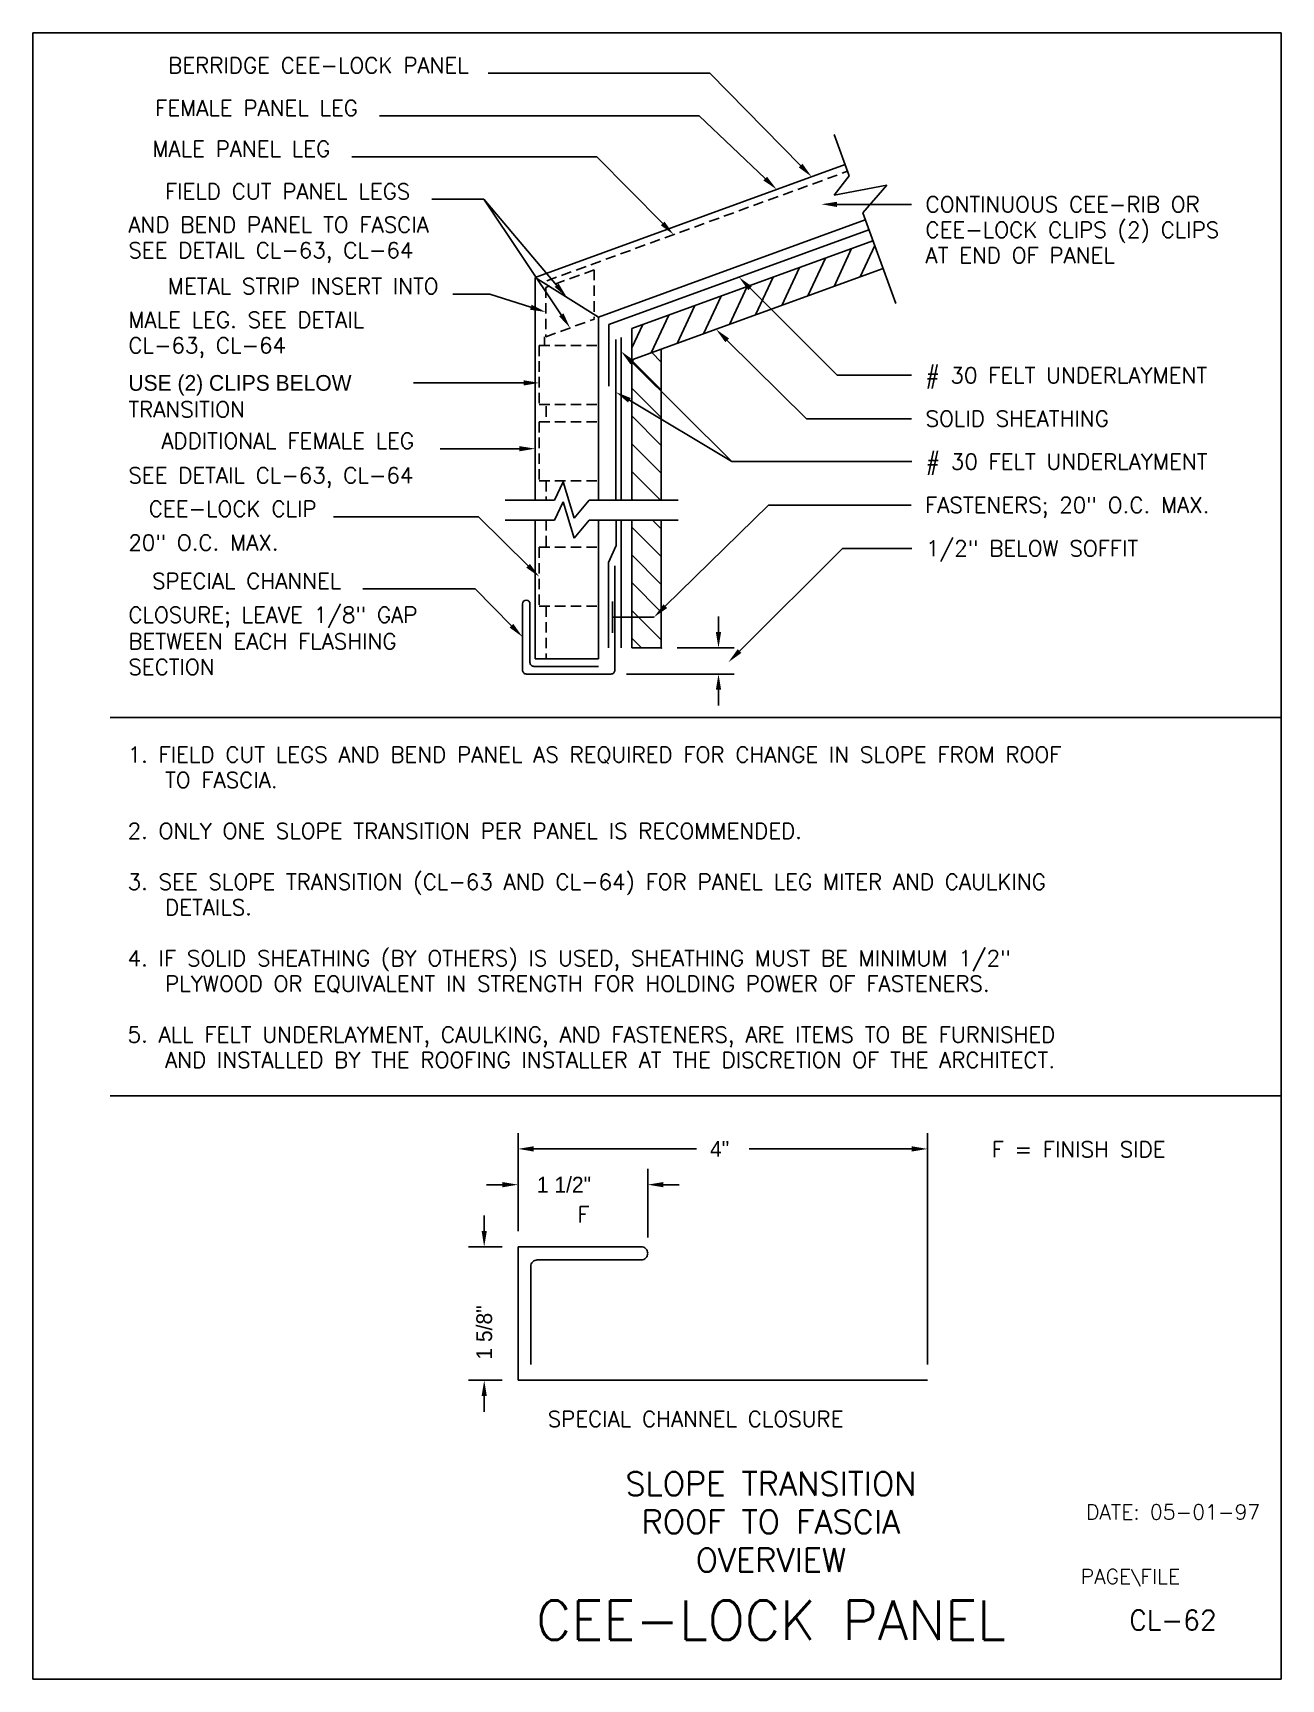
# Model space of a CAD drawing. Extents: x 0 to 31.8, y 0 to 41.9.
import ezdxf
from ezdxf.enums import TextEntityAlignment as Align

# ---------------------------------------------------------------- set-up
doc = ezdxf.new("R2010")
doc.units = 0
doc.header["$LTSCALE"] = 0.53332
doc.header["$MEASUREMENT"] = 0
doc.linetypes.add('HIDDEN', pattern=[0.375, 0.25, -0.125])
doc.linetypes.add('HIDDENX2', pattern=[0.75, 0.5, -0.25])
doc.layers.get('0').update_dxf_attribs({"linetype": 'CONTINUOUS'})
for name, color, linetype in [('BORDER', 7, 'CONTINUOUS'), ('CMP-FLSH', 7, 'CONTINUOUS'), ('DIM-TXT', 7, 'CONTINUOUS'), ('STRCTR', 7, 'CONTINUOUS')]:
    doc.layers.add(name, color=color, linetype=linetype)
doc.styles.add('ROMANS', font='romans', dxfattribs={"height": 0.4})

# ---------------------------------------------------------------- blocks, each defined once
blk = doc.blocks.new('*X1')
at = {"color": 0, "linetype": 'CONTINUOUS'}
for p, q in [((15.99, 32.8), (15.24, 33.55)), ((15.99, 33.507), (15.752, 33.746)), ((15.99, 32.093), (15.24, 32.843)), ((15.99, 31.386), (15.24, 32.136)), ((15.99, 30.679), (15.24, 31.429)), ((15.966, 29.996), (15.24, 30.722)), ((15.259, 29.996), (15.24, 30.015)), ((15.99, 29.265), (15.768, 29.487)), ((15.99, 28.558), (15.24, 29.308)), ((15.99, 27.851), (15.24, 28.601)), ((15.99, 27.144), (15.24, 27.894)), ((15.99, 26.436), (15.24, 27.186)), ((15.484, 26.235), (15.24, 26.479))]:
    blk.add_line(p, q, dxfattribs=at)
blk = doc.blocks.new('*X2')
at = {"color": 0, "linetype": 'CONTINUOUS'}
for p, q in [((21.048, 35.673), (21.419, 36.469)), ((19.719, 35.19), (20.168, 36.151)), ((20.384, 35.431), (20.832, 36.393)), ((18.39, 34.706), (18.839, 35.667)), ((19.055, 34.948), (19.503, 35.909)), ((17.061, 34.222), (17.51, 35.184)), ((17.726, 34.464), (18.174, 35.425)), ((16.397, 33.98), (16.845, 34.942)), ((15.24, 33.865), (15.516, 34.458)), ((15.733, 33.739), (16.181, 34.7))]:
    blk.add_line(p, q, dxfattribs=at)

msp = doc.modelspace()

# ---------------------------------------------------------------- linework, layer by layer
at = {"color": 5, "linetype": 'CONTINUOUS'}
for p, q in [((0, 0), (0, 41.88)), ((0, 41.88), (31.76, 41.88)), ((31.76, 41.88), (31.76, 0)), ((31.76, 0), (0, 0))]:
    msp.add_line(p, q, dxfattribs=at)
at = {"layer": 'BORDER', "color": 5}
for p, q in [((1.964, 24.463), (31.76, 24.463)), ((1.964, 14.838), (31.76, 14.838))]:
    msp.add_line(p, q, dxfattribs=at)
at = {"layer": 'CMP-FLSH', "color": 1, "linetype": 'CONTINUOUS'}
for p, q in [((20.668, 38.532), (12.78, 35.661)), ((21.181, 37.123), (14.39, 34.651)), ((14.39, 34.651), (12.78, 35.661)), ((12.78, 29.996), (12.78, 35.661)), ((14.39, 34.651), (14.39, 29.996)), ((12.78, 25.959), (12.78, 29.487)), ((14.39, 25.959), (14.39, 29.487)), ((14.807, 25.67), (14.807, 28.318)), ((12.459, 25.67), (12.459, 27.356)), ((12.553, 27.45), (12.554, 27.45)), ((12.648, 27.356), (12.648, 25.864)), ((12.559, 25.57), (14.707, 25.57)), ((12.748, 25.764), (14.39, 25.764)), ((12.78, 25.959), (14.39, 25.959)), ((12.344, 7.601), (12.344, 10.998)), ((12.344, 10.998), (15.479, 10.998)), ((12.668, 10.499), (12.668, 8.001)), ((15.479, 10.665), (12.834, 10.665)), ((22.764, 7.601), (12.344, 7.601))]:
    msp.add_line(p, q, dxfattribs=at)
at = {"layer": 'CMP-FLSH', "color": 9, "linetype": 'HIDDENX2'}
for p, q in [((13.073, 35.573), (20.731, 38.361)), ((14.282, 35.854), (13.05, 35.406)), ((14.282, 35.854), (14.282, 34.612)), ((13.05, 35.406), (13.05, 34.151)), ((13.05, 34.151), (14.286, 34.601)), ((12.884, 33.927), (12.884, 32.427)), ((12.884, 33.927), (14.39, 33.927)), ((13.018, 33.927), (13.018, 34.151)), ((12.884, 32.427), (14.39, 32.427)), ((13.06, 32.381), (13.06, 31.983)), ((12.884, 31.983), (12.884, 30.483)), ((12.884, 31.983), (14.39, 31.983)), ((12.884, 30.483), (14.39, 30.483)), ((13.06, 30.483), (13.06, 29.996)), ((13.06, 29.487), (13.06, 28.793)), ((12.884, 28.793), (12.884, 27.293)), ((12.884, 28.793), (14.39, 28.793)), ((12.884, 27.293), (14.39, 27.293)), ((13.064, 27.293), (13.064, 25.959))]:
    msp.add_line(p, q, dxfattribs=at)
at = {"layer": 'CMP-FLSH', "color": 6, "linetype": 'CONTINUOUS'}
for p, q in [((21.273, 36.871), (14.657, 34.462)), ((14.657, 32.892), (14.657, 34.462)), ((14.834, 34.081), (14.834, 29.996)), ((14.968, 34.127), (14.968, 29.996)), ((14.845, 28.841), (14.845, 29.487)), ((14.968, 26.235), (14.968, 29.487)), ((14.845, 28.841), (14.642, 28.405)), ((14.642, 26.235), (14.642, 28.405)), ((14.745, 27.414), (14.745, 26.616)), ((14.745, 27.015), (15.805, 27.015))]:
    msp.add_line(p, q, dxfattribs=at)
at = {"layer": 'CMP-FLSH', "color": 14, "linetype": 'HIDDEN'}
msp.add_line((14.479, 36.231), (14.479, 36.231), dxfattribs=at)
at = {"layer": 'CMP-FLSH', "color": 1, "linetype": 'CONTINUOUS'}
for centre, radius, start, end in [((12.553, 27.356), 0.094, 89.9996, 180.0005), ((12.554, 27.356), 0.094, 359.9995, 90.0004), ((12.559, 25.67), 0.1, 179.9999, 270.0003), ((12.748, 25.864), 0.1, 180, 270.0003), ((14.707, 25.67), 0.1, 269.9997, 0.0001), ((15.479, 10.832), 0.166, 359.9998, 90.0002), ((12.834, 10.499), 0.166, 90, 180.0002), ((15.479, 10.831), 0.166, 269.9998, 0.0002)]:
    msp.add_arc(centre, radius, start, end, dxfattribs=at)
at = {"layer": 'DIM-TXT', "color": 3, "linetype": 'CONTINUOUS'}
for p, q in [((17.223, 40.855), (11.582, 40.855)), ((19.534, 38.507), (17.223, 40.855)), ((16.953, 39.768), (8.821, 39.768)), ((18.635, 38.173), (16.953, 39.768)), ((14.352, 38.731), (8.114, 38.731)), ((16.025, 37.032), (14.352, 38.731)), ((11.474, 37.647), (10.153, 37.647)), ((13.445, 34.708), (11.474, 37.647)), ((13.326, 35.461), (11.474, 37.647)), ((20.462, 37.518), (22.354, 37.518)), ((18.248, 35.384), (20.462, 33.169)), ((17.667, 34.058), (19.687, 32.066)), ((15.251, 33.495), (17.78, 30.974)), ((20.462, 33.169), (22.354, 33.169)), ((12.484, 32.976), (9.685, 32.976)), ((15.177, 32.535), (17.78, 30.974)), ((19.687, 32.066), (22.354, 32.066)), ((12.38, 31.302), (10.362, 31.302)), ((17.78, 30.974), (22.363, 30.974)), ((16.091, 27.295), (18.714, 29.869)), ((18.714, 29.869), (22.344, 29.869)), ((11.342, 29.573), (7.652, 29.573)), ((12.6, 28.325), (11.342, 29.573)), ((17.979, 26.152), (20.596, 28.766)), ((20.596, 28.766), (22.363, 28.766)), ((11.254, 27.735), (8.397, 27.735)), ((12.178, 26.798), (11.254, 27.735)), ((17.445, 26.635), (17.445, 27.035)), ((16.39, 26.235), (17.845, 26.235)), ((15.107, 25.57), (17.845, 25.57)), ((17.445, 25.17), (17.445, 24.77)), ((12.344, 11.398), (12.344, 13.888)), ((22.764, 8.001), (22.764, 13.888)), ((12.744, 13.488), (16.887, 13.488)), ((22.364, 13.488), (18.221, 13.488)), ((11.944, 12.578), (11.544, 12.578)), ((15.645, 11.231), (15.645, 12.978)), ((16.045, 12.578), (16.445, 12.578)), ((11.483, 11.398), (11.483, 11.798)), ((11.944, 10.998), (11.083, 10.998)), ((11.944, 7.601), (11.083, 7.601)), ((11.483, 7.201), (11.483, 6.801))]:
    msp.add_line(p, q, dxfattribs=at)
at = {"layer": 'DIM-TXT', "color": 3, "linetype": 'CONTINUOUS', "flags": 128}
msp.add_lwpolyline([(12.669, 34.902), (11.63, 35.237), (10.688, 35.237)], dxfattribs=at)
at = {"layer": 'DIM-TXT', "color": 3, "linetype": 'CONTINUOUS'}
msp.add_point((15.99, 26.235), dxfattribs=at)
for points in [[(19.581, 38.553), (19.486, 38.46), (19.814, 38.221)], [(18.681, 38.221), (18.589, 38.125), (18.925, 37.898)], [(20.462, 37.451), (20.463, 37.585), (20.062, 37.521)], [(16.072, 37.079), (15.977, 36.985), (16.306, 36.747)], [(18.201, 35.336), (18.295, 35.431), (17.965, 35.666)], [(17.62, 34.011), (17.714, 34.106), (17.382, 34.339)], [(15.204, 33.448), (15.298, 33.543), (14.968, 33.778)], [(15.143, 32.478), (15.212, 32.592), (14.834, 32.741)], [(12.38, 31.368), (12.38, 31.235), (12.78, 31.302)], [(12.647, 28.372), (12.553, 28.278), (12.884, 28.043)], [(16.137, 27.247), (16.044, 27.342), (15.805, 27.015)], [(12.225, 26.844), (12.13, 26.751), (12.459, 26.513)], [(17.378, 26.635), (17.511, 26.635), (17.445, 26.235)], [(18.026, 26.105), (17.932, 26.199), (17.696, 25.869)], [(17.378, 25.17), (17.511, 25.17), (17.445, 25.57)], [(12.744, 13.555), (12.744, 13.421), (12.344, 13.488)], [(22.364, 13.555), (22.364, 13.421), (22.764, 13.488)], [(11.944, 12.645), (11.944, 12.511), (12.344, 12.578)], [(16.045, 12.645), (16.045, 12.511), (15.645, 12.578)], [(11.417, 11.398), (11.55, 11.398), (11.483, 10.998)], [(11.417, 7.201), (11.55, 7.201), (11.483, 7.601)]]:
    msp.add_solid(points, dxfattribs=at)
at = {"layer": 'DIM-TXT', "color": 3, "linetype": 'CONTINUOUS', "extrusion": (0, 0, -1)}
for points in [[(-13.377, 35.504), (-13.585, 35.156), (-13.275, 35.418)], [(-12.69, 34.965), (-13.05, 34.779), (-12.649, 34.838)], [(-13.5, 34.746), (-13.668, 34.376), (-13.39, 34.671)], [(-12.484, 33.043), (-12.884, 32.976), (-12.484, 32.91)]]:
    msp.add_solid(points, dxfattribs=at)
at = {"layer": 'STRCTR', "color": 2, "linetype": 'CONTINUOUS'}
for p, q in [((20.772, 38.248), (20.39, 39.296)), ((20.772, 38.248), (20.391, 37.75)), ((20.391, 37.75), (21.732, 38.003)), ((21.732, 38.003), (21.115, 37.306)), ((21.115, 37.306), (21.955, 34.998)), ((13.274, 29.996), (13.489, 30.46)), ((13.489, 30.46), (13.77, 29.538)), ((13.274, 29.996), (12.019, 29.996)), ((13.274, 29.487), (13.489, 29.951)), ((13.489, 29.951), (13.77, 29.029)), ((13.77, 29.538), (14.153, 29.996)), ((14.153, 29.996), (16.421, 29.996)), ((13.274, 29.487), (12.019, 29.487)), ((13.77, 29.029), (14.153, 29.487)), ((14.153, 29.487), (16.421, 29.487))]:
    msp.add_line(p, q, dxfattribs=at)
at = {"layer": 'STRCTR', "color": 4, "linetype": 'CONTINUOUS'}
for p, q in [((21.375, 36.59), (15.24, 34.357)), ((21.632, 35.886), (15.24, 33.559)), ((15.24, 34.357), (15.24, 29.996)), ((15.99, 33.832), (15.99, 29.996)), ((15.24, 26.235), (15.24, 29.487)), ((15.99, 26.235), (15.99, 29.487)), ((15.24, 26.235), (15.99, 26.235))]:
    msp.add_line(p, q, dxfattribs=at)

# ---------------------------------------------------------------- block references
for name in ['*X2', '*X1']:
    msp.add_blockref(name, (0, 0), dxfattribs=at)

# ---------------------------------------------------------------- texts
at = {"layer": 'BORDER', "color": 3, "linetype": 'CONTINUOUS', "style": 'ROMANS'}
for s, p in [('SLOPE TRANSITION', (18.779, 4.671)), ('ROOF TO FASCIA', (18.779, 3.7)), ('OVERVIEW', (18.779, 2.729))]:
    msp.add_text(s, height=0.6, dxfattribs=at).set_placement(p, align=Align.CENTER)
msp.add_text('DATE: 05-01-97', height=0.3804, dxfattribs=at).set_placement((29.01, 4.25), align=Align.MIDDLE)
msp.add_text('PAGE\\FILE', height=0.3804, dxfattribs=at).set_placement((26.66, 2.42))
at = {"layer": 'BORDER', "color": 5, "style": 'ROMANS'}
msp.add_text('CEE-LOCK PANEL', height=1, dxfattribs=at).set_placement((18.779, 1.5), align=Align.MIDDLE)
at = {"layer": 'BORDER', "color": 2, "linetype": 'CONTINUOUS', "style": 'ROMANS'}
msp.add_text('CL-62', height=0.5, dxfattribs=at).set_placement((29.01, 1.5), align=Align.MIDDLE)
at = {"layer": 'DIM-TXT', "color": 3, "linetype": 'CONTINUOUS', "style": 'ROMANS'}
for s, p in [('BERRIDGE CEE-LOCK PANEL', (11.088, 40.855)), ('FEMALE PANEL LEG', (8.271, 39.768)), ('MALE PANEL LEG', (7.565, 38.731)), ('FIELD CUT PANEL LEGS', (9.603, 37.647)), ('METAL STRIP INSERT INTO', (10.324, 35.237)), ('ADDITIONAL FEMALE LEG', (9.698, 31.302)), ('CEE-LOCK CLIP', (7.217, 29.573)), ('SPECIAL CHANNEL', (7.847, 27.735))]:
    msp.add_text(s, height=0.4, dxfattribs=at).set_placement(p, align=Align.RIGHT)
for s, p in [('CONTINUOUS CEE-RIB OR', (22.714, 37.318)), ('AND BEND PANEL TO FASCIA', (2.429, 36.8)), ('CEE-LOCK CLIPS (2) CLIPS', (22.713, 36.671)), ('SEE DETAIL CL-63, CL-64', (2.429, 36.152)), ('AT END OF PANEL', (22.713, 36.023)), ('MALE LEG. SEE DETAIL', (2.429, 34.38)), ('CL-63, CL-64', (2.429, 33.732)), ('# 30 FELT UNDERLAYMENT', (22.714, 32.969)), ('TRANSITION', (2.429, 32.101)), ('SOLID SHEATHING', (22.714, 31.866)), ('SEE DETAIL CL-63, CL-64', (2.429, 30.426)), ('FASTENERS; 20" O.C. MAX.', (22.704, 29.669)), ('20" O.C. MAX.', (2.429, 28.714)), ('1/2" BELOW SOFFIT', (22.723, 28.566)), ('CLOSURE; LEAVE 1/8" GAP', (2.429, 26.876)), ('BETWEEN EACH FLASHING', (2.429, 26.203)), ('SECTION', (2.429, 25.551)), ('1. FIELD CUT LEGS AND BEND PANEL AS REQUIRED FOR CHANGE IN SLOPE FROM ROOF', (2.41, 23.321)), ('TO FASCIA.', (3.363, 22.673)), ('2. ONLY ONE SLOPE TRANSITION PER PANEL IS RECOMMENDED.', (2.41, 21.378)), ('3. SEE SLOPE TRANSITION (CL-63 AND CL-64) FOR PANEL LEG MITER AND CAULKING', (2.41, 20.083)), ('DETAILS.', (3.363, 19.435)), ('4. IF SOLID SHEATHING (BY OTHERS) IS USED, SHEATHING MUST BE MINIMUM 1/2"', (2.41, 18.14)), ('PLYWOOD OR EQUIVALENT IN STRENGTH FOR HOLDING POWER OF FASTENERS.', (3.363, 17.492)), ('5. ALL FELT UNDERLAYMENT, CAULKING, AND FASTENERS, ARE ITEMS TO BE FURNISHED', (2.41, 16.197)), ('AND INSTALLED BY THE ROOFING INSTALLER AT THE DISCRETION OF THE ARCHITECT.', (3.363, 15.549)), ('F = FINISH SIDE', (24.396, 13.276)), ('F', (13.858, 11.62))]:
    msp.add_text(s, height=0.4, dxfattribs=at).set_placement(p)
at = {"layer": 'DIM-TXT', "color": 3, "linetype": 'CONTINUOUS'}
for s, p in [('USE (2) CLIPS BELOW', (2.43, 32.776)), ('4"', (17.23, 13.288)), ('1 1/2"', (12.823, 12.378))]:
    msp.add_text(s, height=0.4, dxfattribs=at).set_placement(p)
at = {"layer": 'DIM-TXT', "color": 3, "linetype": 'CONTINUOUS', "style": 'ROMANS'}
msp.add_text('# 30 FELT UNDERLAYMENT', height=0.4, rotation=360, dxfattribs=at).set_placement((22.723, 30.774))
at = {"layer": 'DIM-TXT', "color": 3, "linetype": 'CONTINUOUS'}
msp.add_text('1 5/8"', height=0.4, rotation=90, dxfattribs=at).set_placement((11.683, 8.128))
at = {"layer": 'DIM-TXT', "color": 4, "linetype": 'CONTINUOUS', "style": 'ROMANS'}
msp.add_text('SPECIAL CHANNEL CLOSURE', height=0.4, dxfattribs=at).set_placement((16.862, 6.418), align=Align.CENTER)

doc.saveas('drawing.dxf')
